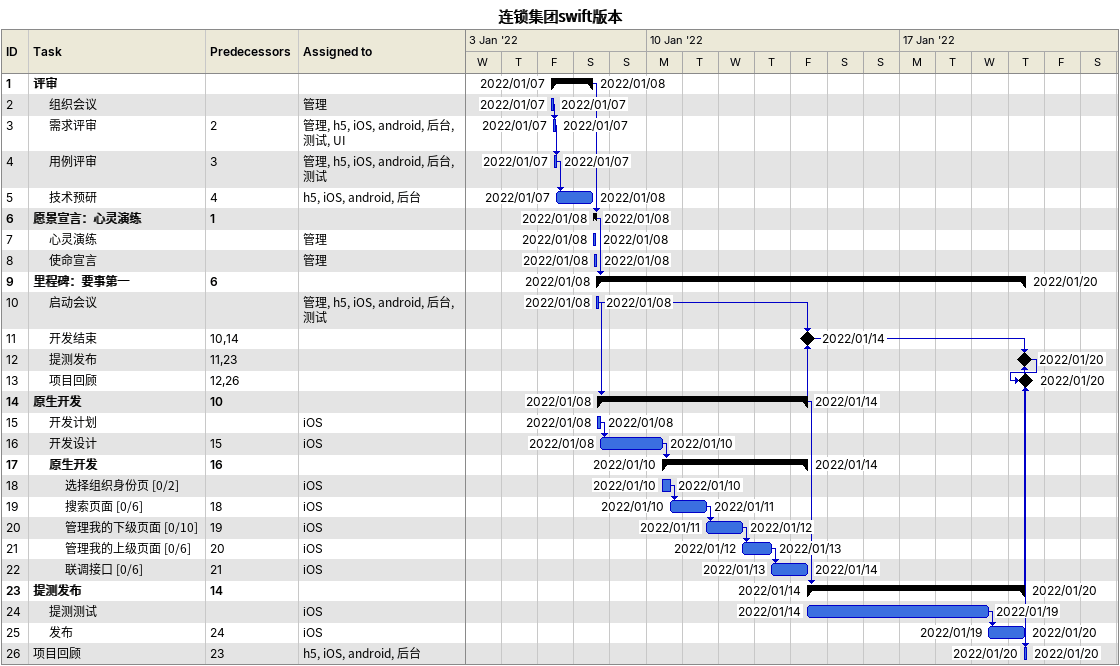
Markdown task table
连锁集团swift版本

| ID | Level | Task | Start | Finish | Predecessors | Resources |
|---|---|---|---|---|---|---|
| 1 | 1 | **评审** | 2022-01-07 | 2022-01-08 |  |  |
| 2 | 2 | 组织会议 | 2022-01-07 | 2022-01-07 |  | 管理 |
| 3 | 2 | 需求评审 | 2022-01-07 | 2022-01-07 | 2 | 管理, h5, iOS, android, 后台, 测试, UI |
| 4 | 2 | 用例评审 | 2022-01-07 | 2022-01-07 | 3 | 管理, h5, iOS, android, 后台, 测试 |
| 5 | 2 | 技术预研 | 2022-01-07 | 2022-01-08 | 4 | h5, iOS, android, 后台 |
| 6 | 1 | **愿景宣言：心灵演练** | 2022-01-08 | 2022-01-08 | 1 |  |
| 7 | 2 | 心灵演练 | 2022-01-08 | 2022-01-08 |  | 管理 |
| 8 | 2 | 使命宣言 | 2022-01-08 | 2022-01-08 |  | 管理 |
| 9 | 1 | **里程碑：要事第一** | 2022-01-08 | 2022-01-20 | 6 |  |
| 10 | 2 | 启动会议 | 2022-01-08 | 2022-01-08 |  | 管理, h5, iOS, android, 后台, 测试 |
| 11 | 2 | 开发结束 (milestone) | 2022-01-14 | 2022-01-14 | 10, 14 |  |
| 12 | 2 | 提测发布 (milestone) | 2022-01-20 | 2022-01-20 | 11, 23 |  |
| 13 | 2 | 项目回顾 (milestone) | 2022-01-20 | 2022-01-20 | 12, 26 |  |
| 14 | 1 | **原生开发** | 2022-01-08 | 2022-01-14 | 10 |  |
| 15 | 2 | 开发计划 | 2022-01-08 | 2022-01-08 |  | iOS |
| 16 | 2 | 开发设计 | 2022-01-08 | 2022-01-10 | 15 | iOS |
| 17 | 2 | **原生开发** | 2022-01-10 | 2022-01-14 | 16 |  |
| 18 | 3 | 选择组织身份页 [0/2] | 2022-01-10 | 2022-01-10 |  | iOS |
| 19 | 3 | 搜索页面 [0/6] | 2022-01-10 | 2022-01-11 | 18 | iOS |
| 20 | 3 | 管理我的下级页面 [0/10] | 2022-01-11 | 2022-01-12 | 19 | iOS |
| 21 | 3 | 管理我的上级页面 [0/6] | 2022-01-12 | 2022-01-13 | 20 | iOS |
| 22 | 3 | 联调接口 [0/6] | 2022-01-13 | 2022-01-14 | 21 | iOS |
| 23 | 1 | **提测发布** | 2022-01-14 | 2022-01-20 | 14 |  |
| 24 | 2 | 提测测试 | 2022-01-14 | 2022-01-19 |  | iOS |
| 25 | 2 | 发布 | 2022-01-19 | 2022-01-20 | 24 | iOS |
| 26 | 1 | 项目回顾 | 2022-01-20 | 2022-01-20 | 23 | h5, iOS, android, 后台 |
